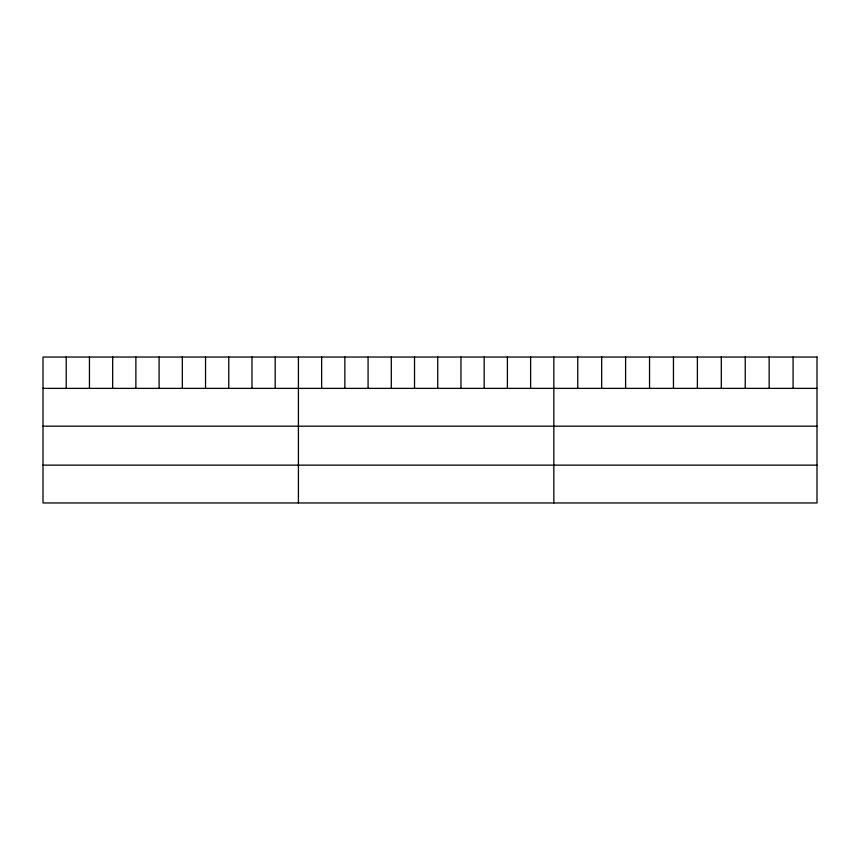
<?xml version="1.0" encoding="UTF-8"?>
<svg xmlns="http://www.w3.org/2000/svg" width="860" height="860" viewBox="0 0 860 860"><rect width="100%" height="100%" fill="white"/><g stroke="black" fill="none" stroke-linecap="round" stroke-linejoin="round"><path stroke-width="1.29" d="M43 388.376L817 388.376M43 426.184L817 426.184M43 465.142L817 465.142M793.081 357.04L793.081 388.376M769.152 357.04L769.152 388.376M745.233 357.04L745.233 388.376M721.303 357.04L721.303 388.376M697.385 357.04L697.385 388.376M673.455 357.04L673.455 388.376M649.537 357.04L649.537 388.376M625.607 357.04L625.607 388.376M601.688 357.04L601.688 388.376M577.759 357.04L577.759 388.376M553.84 357.04L553.84 502.96M530.62 357.04L530.62 388.376M507.4 357.04L507.4 388.376M484.18 357.04L484.18 388.376M460.96 357.04L460.96 388.376M437.74 357.04L437.74 388.376M414.52 357.04L414.52 388.376M391.3 357.04L391.3 388.376M368.08 357.04L368.08 388.376M344.86 357.04L344.86 388.376M321.64 357.04L321.64 388.376M298.42 357.04L298.42 502.96M275.2 357.04L275.2 388.376M251.98 357.04L251.98 388.376M228.76 357.04L228.76 388.376M205.54 357.04L205.54 388.376M182.32 357.04L182.32 388.376M159.1 357.04L159.1 388.376M135.88 357.04L135.88 388.376M112.66 357.04L112.66 388.376M89.44 357.04L89.44 388.376M66.22 357.04L66.22 388.376M817 357.04L43 357.04L43 502.96L817 502.96L817 357.04"/></g></svg>
